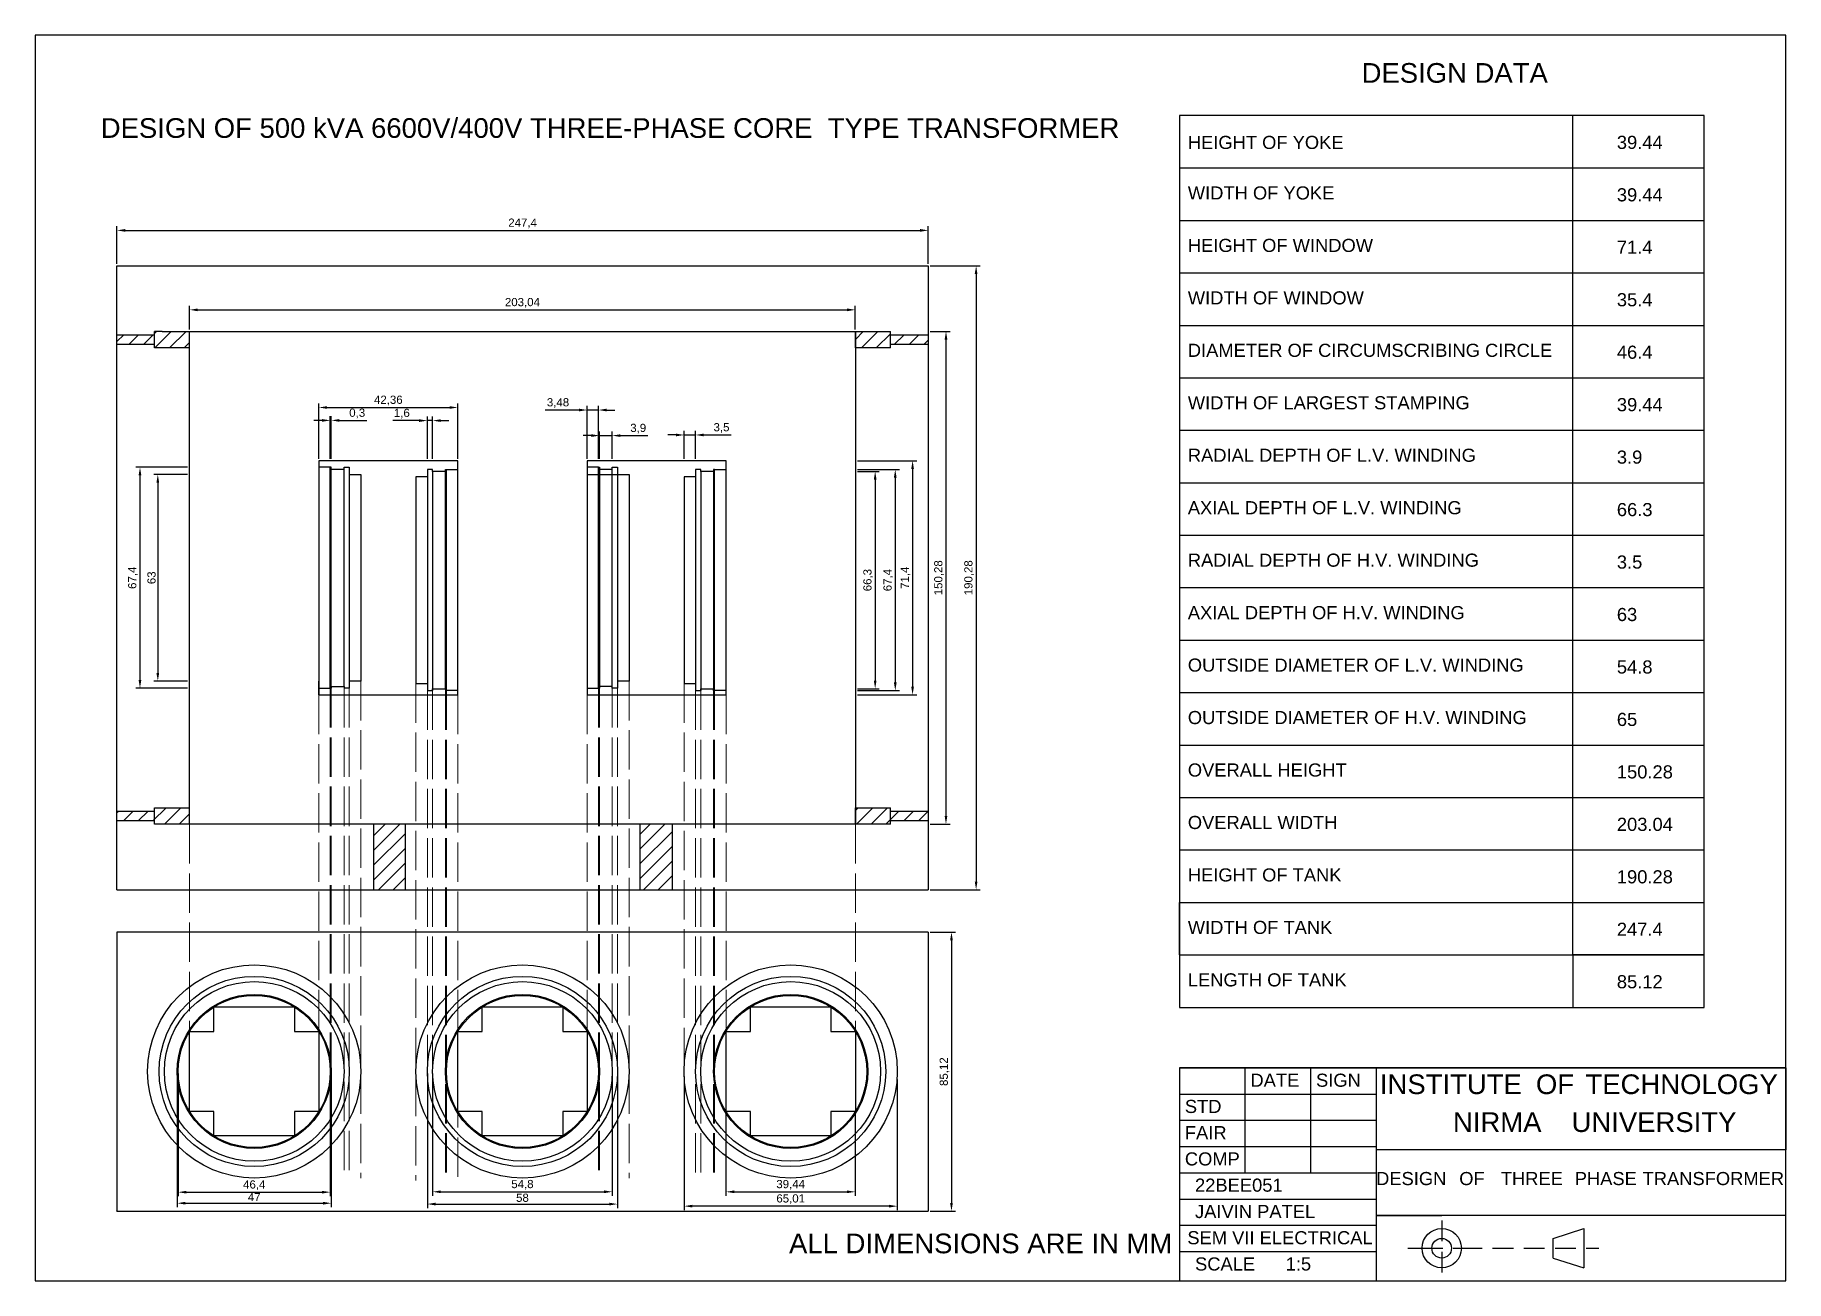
# Paper-space layout 'Layout1' of a CAD drawing. Header units: millimetres. Extents: x 33 to 567, y 3 to 383.
import ezdxf

# ---------------------------------------------------------------- set-up
doc = ezdxf.new("R2010")
doc.units = ezdxf.units.MM
doc.linetypes.add('ACAD_ISO02W100', pattern=[15, 12, -3])
doc.linetypes.add('DASHED2', pattern=[9.525, 6.35, -3.175])
doc.layers.add('Cutting line', color=7, linetype='DASHED2')
doc.layers.add('Projection', color=9, linetype='ACAD_ISO02W100', lineweight=5)
doc.styles.get("Standard").update_dxf_attribs({"font": 'arial.ttf'})
doc.dimstyles.new('ISO-25', dxfattribs={"dimtxt": 2.5, "dimasz": 2.5, "dimexe": 1.25, "dimexo": 0.625, "dimtad": 1, "dimtxsty": 'Standard', "dimcen": 2.5, "dimadec": 0, "dimazin": 0, "dimtfac": 1, "dimtmove": 0, "dimatfit": 3, "dimfxl": 1, "dimarcsym": 0})

# ---------------------------------------------------------------- blocks, each defined once
blk = doc.blocks.new('*D43')
at = {"color": 0, "lineweight": -2, "transparency": 16777216}
for p, q in [((80.12, 293.71), (80.12, 300.92)), ((82.62, 299.67), (280.66, 299.67)), ((283.16, 293.71), (283.16, 300.92))]:
    blk.add_line(p, q, dxfattribs=at)
at = {"color": 0, "transparency": 16777216}
for points in [[(82.62, 300.09), (82.62, 299.25), (80.12, 299.67)], [(280.66, 300.09), (280.66, 299.25), (283.16, 299.67)]]:
    blk.add_solid(points, dxfattribs=at)
at = {"layer": 'Defpoints', "color": 0, "transparency": 16777216}
for p in [(283.16, 299.67), (80.12, 293.09), (283.16, 293.09)]:
    blk.add_point(p, dxfattribs=at)
at = {"color": 0, "transparency": 16777216, "insert": (181.64, 301.8), "char_height": 2.5, "attachment_point": 5}
blk.add_mtext('203,04', dxfattribs=at)
blk = doc.blocks.new('*D31')
at = {"color": 0, "lineweight": -2, "transparency": 16777216}
for p, q in [((306.01, 293.09), (312.06, 293.09)), ((310.81, 290.59), (310.81, 145.31)), ((306.01, 142.81), (312.06, 142.81))]:
    blk.add_line(p, q, dxfattribs=at)
at = {"color": 0, "transparency": 16777216}
for points in [[(310.4, 290.59), (311.23, 290.59), (310.81, 293.09)], [(310.4, 145.31), (311.23, 145.31), (310.81, 142.81)]]:
    blk.add_solid(points, dxfattribs=at)
at = {"layer": 'Defpoints', "color": 0, "transparency": 16777216}
for p in [(305.39, 293.09), (305.39, 142.81), (310.81, 142.81)]:
    blk.add_point(p, dxfattribs=at)
at = {"color": 0, "transparency": 16777216, "insert": (308.69, 217.95), "char_height": 2.5, "attachment_point": 5, "rotation": 90}
blk.add_mtext('150,28', dxfattribs=at)
blk = doc.blocks.new('*D44')
at = {"color": 0, "lineweight": -2, "transparency": 16777216}
for p, q in [((306.01, 313.09), (321.25, 313.09)), ((320, 310.59), (320, 125.31)), ((306.01, 122.81), (321.25, 122.81))]:
    blk.add_line(p, q, dxfattribs=at)
at = {"color": 0, "transparency": 16777216}
for points in [[(319.58, 310.59), (320.41, 310.59), (320, 313.09)], [(319.58, 125.31), (320.41, 125.31), (320, 122.81)]]:
    blk.add_solid(points, dxfattribs=at)
at = {"layer": 'Defpoints', "color": 0, "transparency": 16777216}
for p in [(305.39, 313.09), (305.39, 122.81), (320, 122.81)]:
    blk.add_point(p, dxfattribs=at)
at = {"color": 0, "transparency": 16777216, "insert": (317.87, 217.95), "char_height": 2.5, "attachment_point": 5, "rotation": 90}
blk.add_mtext('190,28', dxfattribs=at)
blk = doc.blocks.new('*D45')
at = {"color": 0, "lineweight": -2, "transparency": 16777216}
for p, q in [((57.99, 313.71), (57.99, 325.15)), ((60.49, 323.9), (302.89, 323.9)), ((305.39, 313.71), (305.39, 325.15))]:
    blk.add_line(p, q, dxfattribs=at)
at = {"color": 0, "transparency": 16777216}
for points in [[(60.49, 324.32), (60.49, 323.48), (57.99, 323.9)], [(302.89, 324.32), (302.89, 323.48), (305.39, 323.9)]]:
    blk.add_solid(points, dxfattribs=at)
at = {"layer": 'Defpoints', "color": 0, "transparency": 16777216}
for p in [(305.39, 323.9), (57.99, 313.09), (305.39, 313.09)]:
    blk.add_point(p, dxfattribs=at)
at = {"color": 0, "transparency": 16777216, "insert": (181.69, 326.03), "char_height": 2.5, "attachment_point": 5}
blk.add_mtext('247,4', dxfattribs=at)
blk = doc.blocks.new('*D46')
at = {"color": 0, "lineweight": -2, "transparency": 16777216}
for p, q in [((306.01, 109.89), (313.73, 109.89)), ((312.48, 107.39), (312.48, 27.27)), ((306.01, 24.77), (313.73, 24.77))]:
    blk.add_line(p, q, dxfattribs=at)
at = {"color": 0, "transparency": 16777216}
for points in [[(312.07, 107.39), (312.9, 107.39), (312.48, 109.89)], [(312.07, 27.27), (312.9, 27.27), (312.48, 24.77)]]:
    blk.add_solid(points, dxfattribs=at)
at = {"layer": 'Defpoints', "color": 0, "transparency": 16777216}
for p in [(305.39, 109.89), (305.39, 24.77), (312.48, 24.77)]:
    blk.add_point(p, dxfattribs=at)
at = {"color": 0, "transparency": 16777216, "insert": (310.36, 67.33), "char_height": 2.5, "attachment_point": 5, "rotation": 90}
blk.add_mtext('85,12', dxfattribs=at)
blk = doc.blocks.new('*D32')
at = {"color": 0, "lineweight": -2, "transparency": 16777216}
for p, q in [((283.79, 253.65), (301.88, 253.65)), ((300.63, 251.15), (300.63, 184.75)), ((283.79, 182.25), (301.88, 182.25))]:
    blk.add_line(p, q, dxfattribs=at)
at = {"color": 0, "transparency": 16777216}
for points in [[(300.21, 251.15), (301.04, 251.15), (300.63, 253.65)], [(300.21, 184.75), (301.04, 184.75), (300.63, 182.25)]]:
    blk.add_solid(points, dxfattribs=at)
at = {"layer": 'Defpoints', "color": 0, "transparency": 16777216}
for p in [(283.16, 253.65), (283.16, 182.25), (300.63, 182.25)]:
    blk.add_point(p, dxfattribs=at)
at = {"color": 0, "transparency": 16777216, "insert": (298.5, 217.95), "char_height": 2.5, "attachment_point": 5, "rotation": 90}
blk.add_mtext('71,4', dxfattribs=at)
blk = doc.blocks.new('*D33')
at = {"color": 0, "lineweight": -2, "transparency": 16777216}
for p, q in [((198.86, 269.11), (188.62, 269.11)), ((201.36, 254.27), (201.36, 270.36)), ((204.84, 269.11), (201.36, 269.11)), ((204.84, 254.27), (204.84, 270.36)), ((207.34, 269.11), (209.84, 269.11))]:
    blk.add_line(p, q, dxfattribs=at)
at = {"color": 0, "transparency": 16777216}
for points in [[(198.86, 269.53), (198.86, 268.69), (201.36, 269.11)], [(207.34, 269.53), (207.34, 268.69), (204.84, 269.11)]]:
    blk.add_solid(points, dxfattribs=at)
at = {"layer": 'Defpoints', "color": 0, "transparency": 16777216}
for p in [(201.36, 269.11), (201.36, 253.65), (204.84, 253.65)]:
    blk.add_point(p, dxfattribs=at)
at = {"color": 0, "transparency": 16777216, "insert": (192.49, 271.24), "char_height": 2.5, "attachment_point": 5}
blk.add_mtext('3,48', dxfattribs=at)
blk = doc.blocks.new('*D34')
at = {"color": 0, "lineweight": -2, "transparency": 16777216}
for p, q in [((205.14, 254.27), (205.14, 262.57)), ((209.04, 254.27), (209.04, 262.57)), ((202.64, 261.32), (200.14, 261.32)), ((205.14, 261.32), (209.04, 261.32)), ((211.54, 261.32), (219.85, 261.32))]:
    blk.add_line(p, q, dxfattribs=at)
at = {"color": 0, "transparency": 16777216}
for points in [[(202.64, 261.73), (202.64, 260.9), (205.14, 261.32)], [(211.54, 261.73), (211.54, 260.9), (209.04, 261.32)]]:
    blk.add_solid(points, dxfattribs=at)
at = {"layer": 'Defpoints', "color": 0, "transparency": 16777216}
for p in [(209.04, 261.32), (205.14, 253.65), (209.04, 253.65)]:
    blk.add_point(p, dxfattribs=at)
at = {"color": 0, "transparency": 16777216, "insert": (216.95, 263.44), "char_height": 2.5, "attachment_point": 5}
blk.add_mtext('3,9', dxfattribs=at)
blk = doc.blocks.new('*D35')
at = {"color": 0, "lineweight": -2, "transparency": 16777216}
for p, q in [((230.94, 254.27), (230.94, 262.76)), ((234.44, 254.27), (234.44, 262.76)), ((228.44, 261.51), (225.94, 261.51)), ((230.94, 261.51), (234.44, 261.51)), ((236.94, 261.51), (245.26, 261.51))]:
    blk.add_line(p, q, dxfattribs=at)
at = {"color": 0, "transparency": 16777216}
for points in [[(228.44, 261.93), (228.44, 261.09), (230.94, 261.51)], [(236.94, 261.93), (236.94, 261.09), (234.44, 261.51)]]:
    blk.add_solid(points, dxfattribs=at)
at = {"layer": 'Defpoints', "color": 0, "transparency": 16777216}
for p in [(234.44, 261.51), (230.94, 253.65), (234.44, 253.65)]:
    blk.add_point(p, dxfattribs=at)
at = {"color": 0, "transparency": 16777216, "insert": (242.35, 263.64), "char_height": 2.5, "attachment_point": 5}
blk.add_mtext('3,5', dxfattribs=at)
blk = doc.blocks.new('*D47')
at = {"color": 0, "lineweight": -2, "transparency": 16777216}
for p, q in [((76.64, 66.76), (76.64, 29.32)), ((123.04, 66.76), (123.04, 29.32)), ((79.14, 30.57), (120.54, 30.57))]:
    blk.add_line(p, q, dxfattribs=at)
at = {"color": 0, "transparency": 16777216}
for points in [[(79.14, 30.98), (79.14, 30.15), (76.64, 30.57)], [(120.54, 30.98), (120.54, 30.15), (123.04, 30.57)]]:
    blk.add_solid(points, dxfattribs=at)
at = {"layer": 'Defpoints', "color": 0, "transparency": 16777216}
for p in [(76.64, 67.39), (123.04, 67.39), (123.04, 30.57)]:
    blk.add_point(p, dxfattribs=at)
at = {"color": 0, "transparency": 16777216, "insert": (99.84, 32.69), "char_height": 2.5, "attachment_point": 5}
blk.add_mtext('46,4', dxfattribs=at)
blk = doc.blocks.new('*D48')
at = {"color": 0, "lineweight": -2, "transparency": 16777216}
for p, q in [((76.34, 66.76), (76.34, 25.95)), ((123.34, 66.76), (123.34, 25.95)), ((78.84, 27.2), (120.84, 27.2))]:
    blk.add_line(p, q, dxfattribs=at)
at = {"color": 0, "transparency": 16777216}
for points in [[(78.84, 27.62), (78.84, 26.79), (76.34, 27.2)], [(120.84, 27.62), (120.84, 26.79), (123.34, 27.2)]]:
    blk.add_solid(points, dxfattribs=at)
at = {"layer": 'Defpoints', "color": 0, "transparency": 16777216}
for p in [(76.34, 67.39), (123.34, 67.39), (123.34, 27.2)]:
    blk.add_point(p, dxfattribs=at)
at = {"color": 0, "transparency": 16777216, "insert": (99.84, 29.08), "char_height": 2.5, "attachment_point": 5}
blk.add_mtext('47', dxfattribs=at)
blk = doc.blocks.new('*D49')
at = {"color": 0, "lineweight": -2, "transparency": 16777216}
for p, q in [((154.24, 66.76), (154.24, 29.44)), ((209.04, 66.76), (209.04, 29.44)), ((156.74, 30.69), (206.54, 30.69))]:
    blk.add_line(p, q, dxfattribs=at)
at = {"color": 0, "transparency": 16777216}
for points in [[(156.74, 31.11), (156.74, 30.28), (154.24, 30.69)], [(206.54, 31.11), (206.54, 30.28), (209.04, 30.69)]]:
    blk.add_solid(points, dxfattribs=at)
at = {"layer": 'Defpoints', "color": 0, "transparency": 16777216}
for p in [(154.24, 67.39), (209.04, 67.39), (209.04, 30.69)]:
    blk.add_point(p, dxfattribs=at)
at = {"color": 0, "transparency": 16777216, "insert": (181.64, 32.82), "char_height": 2.5, "attachment_point": 5}
blk.add_mtext('54,8', dxfattribs=at)
blk = doc.blocks.new('*D50')
at = {"color": 0, "lineweight": -2, "transparency": 16777216}
for p, q in [((152.64, 66.76), (152.64, 25.69)), ((210.64, 66.76), (210.64, 25.69)), ((155.14, 26.94), (208.14, 26.94))]:
    blk.add_line(p, q, dxfattribs=at)
at = {"color": 0, "transparency": 16777216}
for points in [[(155.14, 27.36), (155.14, 26.53), (152.64, 26.94)], [(208.14, 27.36), (208.14, 26.53), (210.64, 26.94)]]:
    blk.add_solid(points, dxfattribs=at)
at = {"layer": 'Defpoints', "color": 0, "transparency": 16777216}
for p in [(152.64, 67.39), (210.64, 67.39), (210.64, 26.94)]:
    blk.add_point(p, dxfattribs=at)
at = {"color": 0, "transparency": 16777216, "insert": (181.64, 28.85), "char_height": 2.5, "attachment_point": 5}
blk.add_mtext('58', dxfattribs=at)
blk = doc.blocks.new('*D36')
at = {"color": 0, "lineweight": -2, "transparency": 16777216}
for p, q in [((230.94, 65.8), (230.94, 25.06)), ((295.96, 64.93), (295.96, 25.06)), ((293.46, 26.31), (233.44, 26.31))]:
    blk.add_line(p, q, dxfattribs=at)
at = {"color": 0, "transparency": 16777216}
for points in [[(233.44, 26.73), (233.44, 25.89), (230.94, 26.31)], [(293.46, 26.73), (293.46, 25.89), (295.96, 26.31)]]:
    blk.add_solid(points, dxfattribs=at)
at = {"layer": 'Defpoints', "color": 0, "transparency": 16777216}
for p in [(230.94, 66.42), (295.96, 65.56), (230.94, 26.31)]:
    blk.add_point(p, dxfattribs=at)
at = {"color": 0, "transparency": 16777216, "insert": (263.45, 28.44), "char_height": 2.5, "attachment_point": 5}
blk.add_mtext('65,01', dxfattribs=at)
blk = doc.blocks.new('*D37')
at = {"color": 0, "lineweight": -2, "transparency": 16777216}
for p, q in [((283.79, 250.94), (296.59, 250.94)), ((295.34, 248.44), (295.34, 186.04)), ((283.79, 183.54), (296.59, 183.54))]:
    blk.add_line(p, q, dxfattribs=at)
at = {"color": 0, "transparency": 16777216}
for points in [[(294.92, 248.44), (295.76, 248.44), (295.34, 250.94)], [(294.92, 186.04), (295.76, 186.04), (295.34, 183.54)]]:
    blk.add_solid(points, dxfattribs=at)
at = {"layer": 'Defpoints', "color": 0, "transparency": 16777216}
for p in [(283.16, 250.94), (283.16, 183.54), (295.34, 183.54)]:
    blk.add_point(p, dxfattribs=at)
at = {"color": 0, "transparency": 16777216, "insert": (293.21, 217.24), "char_height": 2.5, "attachment_point": 5, "rotation": 90}
blk.add_mtext('67,4', dxfattribs=at)
blk = doc.blocks.new('*D38')
at = {"color": 0, "lineweight": -2, "transparency": 16777216}
for p, q in [((283.79, 250.39), (290.46, 250.39)), ((289.21, 247.89), (289.21, 186.59)), ((283.79, 184.09), (290.46, 184.09))]:
    blk.add_line(p, q, dxfattribs=at)
at = {"color": 0, "transparency": 16777216}
for points in [[(288.8, 247.89), (289.63, 247.89), (289.21, 250.39)], [(288.8, 186.59), (289.63, 186.59), (289.21, 184.09)]]:
    blk.add_solid(points, dxfattribs=at)
at = {"layer": 'Defpoints', "color": 0, "transparency": 16777216}
for p in [(283.16, 250.39), (283.16, 184.09), (289.21, 184.09)]:
    blk.add_point(p, dxfattribs=at)
at = {"color": 0, "transparency": 16777216, "insert": (287.08, 217.24), "char_height": 2.5, "attachment_point": 5, "rotation": 90}
blk.add_mtext('66,3', dxfattribs=at)
blk = doc.blocks.new('*D39')
at = {"color": 0, "lineweight": -2, "transparency": 16777216}
for p, q in [((79.5, 251.65), (63.75, 251.65)), ((65, 249.15), (65, 186.75)), ((79.5, 184.25), (63.75, 184.25))]:
    blk.add_line(p, q, dxfattribs=at)
at = {"color": 0, "transparency": 16777216}
for points in [[(64.58, 249.15), (65.41, 249.15), (65, 251.65)], [(64.58, 186.75), (65.41, 186.75), (65, 184.25)]]:
    blk.add_solid(points, dxfattribs=at)
at = {"layer": 'Defpoints', "color": 0, "transparency": 16777216}
for p in [(80.12, 251.65), (65, 184.25), (80.12, 184.25)]:
    blk.add_point(p, dxfattribs=at)
at = {"color": 0, "transparency": 16777216, "insert": (62.87, 217.95), "char_height": 2.5, "attachment_point": 5, "rotation": 90}
blk.add_mtext('67,4', dxfattribs=at)
blk = doc.blocks.new('*D40')
at = {"color": 0, "lineweight": -2, "transparency": 16777216}
for p, q in [((79.5, 249.45), (69.19, 249.45)), ((70.44, 246.95), (70.44, 188.95)), ((79.5, 186.45), (69.19, 186.45))]:
    blk.add_line(p, q, dxfattribs=at)
at = {"color": 0, "transparency": 16777216}
for points in [[(70.02, 246.95), (70.85, 246.95), (70.44, 249.45)], [(70.02, 188.95), (70.85, 188.95), (70.44, 186.45)]]:
    blk.add_solid(points, dxfattribs=at)
at = {"layer": 'Defpoints', "color": 0, "transparency": 16777216}
for p in [(80.12, 249.45), (70.44, 186.45), (80.12, 186.45)]:
    blk.add_point(p, dxfattribs=at)
at = {"color": 0, "transparency": 16777216, "insert": (68.53, 217.95), "char_height": 2.5, "attachment_point": 5, "rotation": 90}
blk.add_mtext('63', dxfattribs=at)
blk = doc.blocks.new('*D51')
at = {"color": 0, "lineweight": -2, "transparency": 16777216}
for p, q in [((243.72, 54.54), (243.72, 29.43)), ((283.16, 54.54), (283.16, 29.43)), ((246.22, 30.68), (280.66, 30.68))]:
    blk.add_line(p, q, dxfattribs=at)
at = {"color": 0, "transparency": 16777216}
for points in [[(246.22, 31.1), (246.22, 30.27), (243.72, 30.68)], [(280.66, 31.1), (280.66, 30.27), (283.16, 30.68)]]:
    blk.add_solid(points, dxfattribs=at)
at = {"layer": 'Defpoints', "color": 0, "transparency": 16777216}
for p in [(243.72, 55.16), (283.16, 55.16), (283.16, 30.68)]:
    blk.add_point(p, dxfattribs=at)
at = {"color": 0, "transparency": 16777216, "insert": (263.44, 32.81), "char_height": 2.5, "attachment_point": 5}
blk.add_mtext('39,44', dxfattribs=at)
blk = doc.blocks.new('*D52')
at = {"color": 0, "lineweight": -2, "transparency": 16777216}
for p, q in [((119.56, 254.27), (119.56, 271.14)), ((122.06, 269.89), (159.42, 269.89)), ((161.92, 254.27), (161.92, 271.14))]:
    blk.add_line(p, q, dxfattribs=at)
at = {"color": 0, "transparency": 16777216}
for points in [[(122.06, 270.3), (122.06, 269.47), (119.56, 269.89)], [(159.42, 270.3), (159.42, 269.47), (161.92, 269.89)]]:
    blk.add_solid(points, dxfattribs=at)
at = {"layer": 'Defpoints', "color": 0, "transparency": 16777216}
for p in [(161.92, 269.89), (119.56, 253.65), (161.92, 253.65)]:
    blk.add_point(p, dxfattribs=at)
at = {"color": 0, "transparency": 16777216, "insert": (140.74, 272.01), "char_height": 2.5, "attachment_point": 5}
blk.add_mtext('42,36', dxfattribs=at)
blk = doc.blocks.new('*D41')
at = {"color": 0, "lineweight": -2, "transparency": 16777216}
for p, q in [((123.04, 254.27), (123.04, 267.2)), ((123.34, 254.27), (123.34, 267.2)), ((120.54, 265.95), (118.04, 265.95)), ((123.04, 265.95), (123.34, 265.95)), ((125.84, 265.95), (134.15, 265.95))]:
    blk.add_line(p, q, dxfattribs=at)
at = {"color": 0, "transparency": 16777216}
for points in [[(120.54, 266.36), (120.54, 265.53), (123.04, 265.95)], [(125.84, 266.36), (125.84, 265.53), (123.34, 265.95)]]:
    blk.add_solid(points, dxfattribs=at)
at = {"layer": 'Defpoints', "color": 0, "transparency": 16777216}
for p in [(123.34, 265.95), (123.04, 253.65), (123.34, 253.65)]:
    blk.add_point(p, dxfattribs=at)
at = {"color": 0, "transparency": 16777216, "insert": (131.25, 268.07), "char_height": 2.5, "attachment_point": 5}
blk.add_mtext('0,3', dxfattribs=at)
blk = doc.blocks.new('*D42')
at = {"color": 0, "lineweight": -2, "transparency": 16777216}
for p, q in [((152.64, 254.27), (152.64, 267.14)), ((154.24, 254.27), (154.24, 267.14)), ((150.14, 265.89), (142.08, 265.89)), ((154.24, 265.89), (152.64, 265.89)), ((156.74, 265.89), (159.24, 265.89))]:
    blk.add_line(p, q, dxfattribs=at)
at = {"color": 0, "transparency": 16777216}
for points in [[(150.14, 266.3), (150.14, 265.47), (152.64, 265.89)], [(156.74, 266.3), (156.74, 265.47), (154.24, 265.89)]]:
    blk.add_solid(points, dxfattribs=at)
at = {"layer": 'Defpoints', "color": 0, "transparency": 16777216}
for p in [(152.64, 265.89), (152.64, 253.65), (154.24, 253.65)]:
    blk.add_point(p, dxfattribs=at)
at = {"color": 0, "transparency": 16777216, "insert": (144.86, 268.01), "char_height": 2.5, "attachment_point": 5}
blk.add_mtext('1,6', dxfattribs=at)

psp = doc.layouts.get("Layout1")

# ---------------------------------------------------------------- hatches: boundary and pattern name
h = psp.add_hatch()
h.set_pattern_fill('ANSI31', color=256)
h.set_pattern_definition([(45, (-5991.179, -2782.2126), (-2.245064, 2.245064), [])])
h.paths.add_polyline_path([(145.847, 142.806), (136.234, 142.806), (136.234, 122.806), (145.847, 122.806)])
h.paths.add_polyline_path([(227.272, 142.806), (217.454, 142.806), (217.454, 122.806), (227.272, 122.806)])
h.paths.add_polyline_path([(293.865, 147.806), (283.165, 147.806), (283.165, 142.806), (293.865, 142.806)])
h.paths.add_polyline_path([(80.125, 147.806), (69.425, 147.806), (69.425, 142.806), (80.125, 142.806)])
h.paths.add_polyline_path([(80.125, 293.086), (71.725, 293.086), (69.425, 293.086), (69.425, 288.086), (80.125, 288.086)])
h.paths.add_polyline_path([(69.425, 292.086), (57.988, 292.086), (57.988, 289.086), (69.425, 289.086)])
h.paths.add_polyline_path([(293.865, 293.086), (283.165, 293.086), (283.165, 288.086), (293.865, 288.086)])
h.paths.add_polyline_path([(305.388, 292.086), (293.865, 292.086), (293.865, 289.086), (305.388, 289.086)])
h.paths.add_polyline_path([(69.425, 146.806), (57.988, 146.806), (57.988, 143.806), (69.425, 143.806)])
h.paths.add_polyline_path([(305.388, 146.806), (293.865, 146.806), (293.865, 143.806), (305.388, 143.806)])

# ---------------------------------------------------------------- linework, layer by layer
for p, q in [((32.988, 383.486), (32.988, 3.486)), ((566.988, 383.486), (32.988, 383.486)), ((566.988, 3.486), (566.988, 383.486)), ((541.988, 358.941), (381.988, 358.941)), ((381.988, 358.941), (381.988, 102.941)), ((501.988, 102.941), (501.988, 358.941)), ((541.988, 102.941), (541.988, 358.941)), ((381.988, 342.941), (541.988, 342.941)), ((381.988, 326.941), (541.988, 326.941)), ((57.988, 122.806), (57.988, 313.086)), ((57.988, 313.086), (305.388, 313.086)), ((305.388, 313.086), (305.388, 122.806)), ((381.988, 310.941), (541.988, 310.941)), ((381.988, 294.941), (541.988, 294.941)), ((57.988, 292.086), (69.425, 292.086)), ((69.425, 289.086), (57.988, 289.086)), ((69.425, 288.086), (69.425, 293.086)), ((71.725, 293.086), (69.425, 293.086)), ((71.725, 293.086), (80.125, 293.086)), ((80.125, 142.806), (80.125, 293.086)), ((80.125, 293.086), (283.165, 293.086)), ((283.165, 288.086), (283.165, 293.086)), ((283.165, 293.086), (293.865, 293.086)), ((283.165, 293.086), (283.165, 142.806)), ((293.865, 288.086), (293.865, 293.086)), ((293.865, 292.086), (305.302, 292.086)), ((305.302, 289.086), (293.865, 289.086)), ((80.125, 288.086), (69.425, 288.086)), ((293.865, 288.086), (283.165, 288.086)), ((381.988, 278.941), (541.988, 278.941)), ((381.988, 262.941), (541.988, 262.941)), ((123.345, 251.646), (123.045, 251.646)), ((123.345, 251.096), (123.345, 251.646)), ((123.345, 184.796), (123.345, 251.096)), ((127.245, 184.796), (127.245, 251.096)), ((204.845, 251.646), (205.145, 251.646)), ((205.145, 251.646), (205.145, 251.096)), ((205.145, 251.096), (205.145, 184.796)), ((209.045, 184.796), (209.045, 251.096)), ((158.145, 250.387), (158.145, 250.937)), ((158.145, 250.937), (158.445, 250.937)), ((158.145, 184.087), (158.145, 250.387)), ((240.245, 250.937), (239.945, 250.937)), ((239.945, 250.937), (239.945, 250.387)), ((239.945, 250.387), (239.945, 184.087)), ((381.988, 246.941), (541.988, 246.941)), ((381.988, 230.941), (541.988, 230.941)), ((381.988, 214.941), (541.988, 214.941)), ((381.988, 198.941), (541.988, 198.941)), ((119.565, 182.246), (119.565, 186.446)), ((123.345, 184.246), (123.045, 184.246)), ((123.345, 184.796), (127.245, 184.796)), ((123.345, 184.796), (123.345, 184.246)), ((127.245, 184.796), (127.245, 184.246)), ((158.145, 184.087), (158.145, 183.537)), ((158.145, 183.537), (158.445, 183.537)), ((205.145, 184.246), (204.845, 184.246)), ((209.045, 184.796), (205.145, 184.796)), ((205.145, 184.796), (205.145, 184.246)), ((209.045, 184.246), (209.045, 184.796)), ((239.945, 183.537), (239.945, 184.087)), ((240.245, 183.537), (239.945, 183.537)), ((381.988, 182.941), (541.988, 182.941)), ((381.988, 166.941), (541.988, 166.941)), ((381.988, 150.941), (541.988, 150.941)), ((381.988, 150.941), (541.988, 150.941)), ((57.988, 143.306), (57.988, 146.806)), ((57.988, 146.806), (69.425, 146.806)), ((69.425, 142.806), (69.425, 147.806)), ((69.425, 147.806), (80.125, 147.806)), ((283.165, 142.806), (283.165, 147.806)), ((283.165, 147.806), (293.865, 147.806)), ((293.865, 142.806), (293.865, 147.806)), ((293.865, 146.806), (305.302, 146.806)), ((69.425, 143.806), (57.988, 143.806)), ((80.125, 142.806), (69.425, 142.806)), ((283.165, 142.806), (80.125, 142.806)), ((136.234, 142.806), (136.234, 122.806)), ((145.847, 142.806), (145.847, 122.806)), ((217.454, 142.806), (217.454, 122.806)), ((227.272, 142.806), (227.272, 122.806)), ((293.865, 142.806), (283.165, 142.806)), ((305.302, 143.806), (293.865, 143.806)), ((381.988, 134.941), (541.988, 134.941)), ((381.988, 134.941), (541.988, 134.941)), ((57.988, 122.806), (305.388, 122.806)), ((381.988, 102.941), (381.988, 118.941)), ((381.988, 118.941), (541.988, 118.941)), ((305.388, 109.886), (57.988, 109.886)), ((57.988, 109.886), (57.988, 24.886)), ((305.388, 109.886), (305.388, 24.77)), ((381.988, 102.941), (541.988, 102.941)), ((381.988, 102.941), (381.988, 86.941)), ((541.988, 102.941), (501.988, 102.941)), ((501.988, 102.941), (501.988, 86.941)), ((541.988, 86.941), (541.988, 102.941)), ((381.988, 86.941), (541.988, 86.941)), ((566.988, 68.486), (381.988, 68.486)), ((381.988, 68.486), (381.988, 3.486)), ((381.988, 68.486), (381.988, 68.486)), ((381.988, 68.486), (401.988, 68.486)), ((381.988, 68.486), (401.988, 68.486)), ((381.988, 68.486), (381.988, 60.486)), ((381.988, 68.486), (381.988, 60.486)), ((381.988, 68.486), (566.988, 68.486)), ((401.988, 68.486), (401.988, 36.486)), ((401.988, 68.486), (421.988, 68.486)), ((421.988, 68.486), (421.988, 36.486)), ((421.988, 68.486), (441.988, 68.486)), ((441.988, 68.486), (441.988, 3.486)), ((441.988, 68.486), (471.988, 68.486)), ((441.988, 68.486), (471.988, 68.486)), ((566.988, 68.486), (561.988, 68.486)), ((566.988, 3.486), (566.988, 68.486)), ((566.988, 68.486), (566.988, 43.486)), ((381.988, 60.486), (441.988, 60.486)), ((381.988, 52.486), (441.988, 52.486)), ((381.988, 52.486), (441.988, 52.486)), ((381.988, 44.486), (441.988, 44.486)), ((566.988, 43.486), (441.988, 43.486)), ((381.988, 36.486), (441.988, 36.486)), ((381.988, 28.486), (441.988, 28.486)), ((57.988, 24.77), (57.988, 24.886)), ((57.988, 24.77), (305.388, 24.77)), ((566.988, 23.486), (441.988, 23.486)), ((441.988, 23.486), (461.988, 23.486)), ((381.988, 20.486), (441.988, 20.486)), ((495.999, 16.486), (505.378, 19.486)), ((495.999, 10.486), (495.999, 16.486)), ((505.378, 19.486), (505.378, 7.486)), ((381.988, 12.486), (441.988, 12.486)), ((495.999, 10.486), (505.378, 7.486)), ((32.988, 3.486), (566.988, 3.486)), ((381.988, 3.486), (566.988, 3.486))]:
    psp.add_line(p, q)
for points in [[(119.565, 253.646), (119.565, 182.246), (126.525, 182.246), (161.925, 182.246), (161.925, 253.646)], [(201.365, 253.646), (201.365, 182.246), (208.325, 182.246), (243.725, 182.246), (243.725, 253.646)], [(112.141, 55.164), (112.141, 47.712), (87.549, 47.712), (87.549, 55.164), (80.125, 55.164), (80.125, 67.386), (80.125, 79.607), (87.549, 79.607), (87.549, 87.059), (112.141, 87.059), (112.141, 79.607), (119.565, 79.607), (119.565, 55.164)], [(112.141, 55.164), (112.141, 47.712), (87.549, 47.712), (87.549, 55.164), (80.125, 55.164), (80.125, 67.386), (80.125, 79.607), (87.549, 79.607), (87.549, 87.059), (112.141, 87.059), (112.141, 79.607), (119.565, 79.607), (119.565, 55.164)], [(193.941, 55.164), (193.941, 47.712), (169.349, 47.712), (169.349, 55.164), (161.925, 55.164), (161.925, 67.386), (161.925, 79.607), (169.349, 79.607), (169.349, 87.059), (193.941, 87.059), (193.941, 79.607), (201.365, 79.607), (201.365, 55.164)], [(193.941, 55.164), (193.941, 47.712), (169.349, 47.712), (169.349, 55.164), (161.925, 55.164), (161.925, 67.386), (161.925, 79.607), (169.349, 79.607), (169.349, 87.059), (193.941, 87.059), (193.941, 79.607), (201.365, 79.607), (201.365, 55.164)], [(275.741, 55.164), (275.741, 47.712), (251.149, 47.712), (251.149, 55.164), (243.725, 55.164), (243.725, 67.386), (243.725, 79.607), (251.149, 79.607), (251.149, 87.059), (275.741, 87.059), (275.741, 79.607), (283.165, 79.607), (283.165, 55.164)], [(275.741, 55.164), (275.741, 47.712), (251.149, 47.712), (251.149, 55.164), (243.725, 55.164), (243.725, 67.386), (243.725, 79.607), (251.149, 79.607), (251.149, 87.059), (275.741, 87.059), (275.741, 79.607), (283.165, 79.607), (283.165, 55.164)]]:
    psp.add_lwpolyline(points, close=True)
for points in [[(119.565, 184.246), (123.045, 184.246), (123.045, 251.646), (119.565, 251.646)], [(123.345, 251.096), (127.245, 251.096), (127.245, 251.646), (128.845, 251.646), (128.845, 184.246), (127.245, 184.246)], [(201.365, 184.246), (204.845, 184.246), (204.845, 251.646), (201.365, 251.646)], [(205.145, 251.096), (209.045, 251.096), (209.045, 251.646), (210.645, 251.646), (210.645, 184.246), (209.045, 184.246)], [(128.845, 249.446), (132.345, 249.446), (132.345, 186.446), (128.845, 186.446)], [(152.645, 248.737), (149.145, 248.737), (149.145, 185.737), (152.645, 185.737)], [(158.145, 250.387), (154.245, 250.387), (154.245, 250.937), (152.645, 250.937), (152.645, 183.537), (154.245, 183.537)], [(154.245, 250.387), (154.245, 184.087), (154.245, 183.537), (154.245, 184.087), (158.145, 184.087)], [(161.925, 183.537), (158.445, 183.537), (158.445, 250.937), (161.925, 250.937)], [(201.365, 249.446), (214.145, 249.446), (214.145, 186.446), (210.645, 186.446)], [(234.445, 248.737), (230.945, 248.737), (230.945, 185.737), (234.445, 185.737)], [(239.945, 250.387), (236.045, 250.387), (236.045, 250.937), (234.445, 250.937), (234.445, 183.537), (236.045, 183.537)], [(236.045, 250.387), (236.045, 184.087), (236.045, 183.537), (236.045, 184.087), (239.945, 184.087)], [(243.725, 183.537), (240.245, 183.537), (240.245, 250.937), (243.725, 250.937)]]:
    psp.add_lwpolyline(points)
for centre, radius in [((99.845, 67.386), 32.512), ((99.845, 67.386), 32.512), ((99.845, 67.386), 29), ((99.845, 67.386), 29), ((181.645, 67.386), 32.512), ((181.645, 67.386), 32.512), ((181.645, 67.386), 29), ((181.645, 67.386), 29), ((263.445, 67.386), 32.512), ((263.445, 67.386), 32.512), ((263.445, 67.386), 29), ((263.445, 67.386), 29), ((99.845, 67.386), 27.4), ((99.845, 67.386), 27.4), ((99.845, 67.386), 23.5), ((99.845, 67.386), 23.5), ((181.645, 67.386), 27.4), ((181.645, 67.386), 27.4), ((181.645, 67.386), 23.5), ((181.645, 67.386), 23.5), ((263.445, 67.386), 27.4), ((263.445, 67.386), 27.4), ((263.445, 67.386), 23.5), ((263.445, 67.386), 23.5), ((99.845, 67.386), 23.2), ((99.845, 67.386), 23.2), ((181.645, 67.386), 23.2), ((181.645, 67.386), 23.2), ((263.445, 67.386), 23.2), ((263.445, 67.386), 23.2), ((461.988, 13.486), 6), ((461.988, 13.486), 3)]:
    psp.add_circle(centre, radius)
at = {"layer": 'Cutting line'}
for p, q in [((461.988, 21.931), (461.988, 4.431)), ((451.679, 13.486), (455.988, 13.486)), ((455.988, 13.486), (467.988, 13.486)), ((467.988, 13.486), (509.875, 13.486))]:
    psp.add_line(p, q, dxfattribs=at)
at = {"layer": 'Projection'}
for p, q in [((119.565, 182.246), (119.565, 79.607)), ((119.565, 182.246), (119.565, 79.607)), ((123.045, 184.246), (123.045, 34.874)), ((123.345, 184.246), (123.345, 34.874)), ((127.245, 184.246), (127.245, 34.874)), ((128.845, 184.246), (128.845, 34.874)), ((132.345, 186.446), (132.345, 34.874)), ((149.145, 185.737), (149.145, 34.165)), ((152.645, 183.537), (152.645, 34.165)), ((154.245, 183.537), (154.245, 34.165)), ((158.145, 183.537), (158.145, 34.165)), ((158.445, 183.537), (158.445, 34.165)), ((161.925, 182.246), (161.925, 34.165)), ((201.365, 182.246), (201.365, 79.607)), ((201.365, 182.246), (201.365, 79.607)), ((204.845, 184.246), (204.845, 34.874)), ((205.145, 184.246), (205.145, 34.874)), ((209.045, 184.246), (209.045, 34.874)), ((210.645, 184.246), (210.645, 34.874)), ((214.145, 186.446), (214.145, 34.874)), ((230.945, 185.737), (230.945, 34.165)), ((234.445, 183.537), (234.445, 34.165)), ((236.045, 183.537), (236.045, 34.165)), ((239.945, 183.537), (239.945, 34.165)), ((240.245, 183.537), (240.245, 34.165)), ((243.725, 182.246), (243.725, 34.165)), ((80.125, 142.806), (80.125, 79.607)), ((283.165, 142.806), (283.165, 79.607)), ((123.045, 67.386), (123.045, 67.386))]:
    psp.add_line(p, q, dxfattribs=at)

# ---------------------------------------------------------------- texts
for s, height, p in [('DESIGN DATA', 6, (437.558, 368.928)), ('DESIGN OF 500 kVA 6600V/400V THREE-PHASE CORE  TYPE TRANSFORMER', 6, (53.033, 352.119)), ('HEIGHT OF YOKE', 4, (384.564, 348.729)), ('39.44', 4, (515.407, 348.752)), ('WIDTH OF YOKE', 4, (384.564, 333.324)), ('39.44', 4, (515.407, 332.752)), ('HEIGHT OF WINDOW', 4, (384.564, 317.324)), ('71.4', 4, (515.407, 316.752)), ('WIDTH OF WINDOW', 4, (384.564, 301.324)), ('35.4', 4, (515.407, 300.752)), ('DIAMETER OF CIRCUMSCRIBING CIRCLE', 4, (384.564, 285.324)), ('46.4', 4, (515.407, 284.752)), ('WIDTH OF LARGEST STAMPING', 4, (384.564, 269.324)), ('39.44', 4, (515.407, 268.752)), ('RADIAL DEPTH OF L.V. WINDING', 4, (384.564, 253.324)), ('3.9', 4, (515.407, 252.752)), ('AXIAL DEPTH OF L.V. WINDING', 4, (384.564, 237.324)), ('66.3', 4, (515.407, 236.752)), ('RADIAL DEPTH OF H.V. WINDING', 4, (384.564, 221.324)), ('3.5', 4, (515.407, 220.752)), ('AXIAL DEPTH OF H.V. WINDING', 4, (384.564, 205.324)), ('63', 4, (515.407, 204.752)), ('OUTSIDE DIAMETER OF L.V. WINDING', 4, (384.564, 189.324)), ('54.8', 4, (515.407, 188.752)), ('OUTSIDE DIAMETER OF H.V. WINDING', 4, (384.564, 173.324)), ('65', 4, (515.407, 172.752)), ('OVERALL HEIGHT', 4, (384.564, 157.324)), ('150.28', 4, (515.407, 156.752)), ('OVERALL WIDTH', 4, (384.564, 141.324)), ('203.04', 4, (515.407, 140.752)), ('HEIGHT OF TANK', 4, (384.564, 125.324)), ('190.28', 4, (515.407, 124.752)), ('WIDTH OF TANK', 4, (384.564, 109.324)), ('247.4', 4, (515.407, 108.752)), ('LENGTH OF TANK', 4, (384.564, 93.324)), ('85.12', 4, (515.407, 92.752)), ('DATE', 4, (403.661, 62.716)), ('SIGN', 4, (423.661, 62.716)), ('INSTITUTE', 6, (443.14, 60.486)), ('INSTITUTE', 6, (443.14, 60.486)), ('OF', 6, (490.728, 60.486)), ('TECHNOLOGY', 6, (505.836, 60.486)), ('STD', 4, (383.661, 54.716)), ('NIRMA', 6, (465.423, 48.925)), ('UNIVERSITY', 6, (501.584, 48.925)), ('FAIR', 4, (383.661, 46.716)), ('COMP', 4, (383.661, 38.716)), ('22BEE051', 4, (386.764, 30.716)), ('DESIGN', 4, (441.988, 32.726)), ('OF', 4, (467.339, 32.726)), ('THREE', 4, (480.015, 32.726)), ('PHASE', 4, (502.563, 32.726)), ('TRANSFORMER', 4, (523.259, 32.726)), ('JAIVIN PATEL', 4, (386.764, 22.678)), ('ALL DIMENSIONS ARE IN MM', 6, (262.946, 11.933)), ('SEM VII ELECTRICAL', 4, (384.422, 14.678)), ('SCALE      1:5', 4, (386.764, 6.678))]:
    psp.add_text(s, height=height).set_placement(p)

# ---------------------------------------------------------------- dimensions: what is measured, and where the dimension line sits
for base, p1, p2, picture, middle in [((305.388, 323.899), (57.988, 313.086), (305.388, 313.086), '*D45', (181.688, 326.027)), ((161.925, 269.885), (119.565, 253.646), (161.925, 253.646), '*D52', (140.745, 272.012)), ((201.365, 269.109), (204.845, 253.646), (201.365, 253.646), '*D33', (192.491, 271.237)), ((123.345, 265.947), (123.045, 253.646), (123.345, 253.646), '*D41', (131.246, 268.074)), ((209.045, 261.316), (205.145, 253.646), (209.045, 253.646), '*D34', (216.947, 263.443)), ((234.445, 261.511), (230.945, 253.646), (234.445, 253.646), '*D35', (242.354, 263.638)), ((123.345, 27.202), (76.345, 67.386), (123.345, 67.386), '*D48', (99.845, 29.077)), ((123.045, 30.566), (76.645, 67.386), (123.045, 67.386), '*D47', (99.845, 32.693)), ((210.645, 26.945), (152.645, 67.386), (210.645, 67.386), '*D50', (181.645, 28.846)), ((209.045, 30.695), (154.245, 67.386), (209.045, 67.386), '*D49', (181.645, 32.822)), ((230.945, 26.31), (295.957, 65.556), (230.945, 66.425), '*D36', (263.451, 28.438)), ((283.165, 30.684), (243.725, 55.164), (283.165, 55.164), '*D51', (263.445, 32.811))]:
    dim = psp.add_linear_dim(base=base, p1=p1, p2=p2, dimstyle='ISO-25')
    dim.commit()
    dim.dimension.update_dxf_attribs({"geometry": picture, "text_midpoint": middle})
for base, p1, p2, picture, middle in [((319.998, 122.806), (305.388, 313.086), (305.388, 122.806), '*D44', (317.871, 217.946)), ((310.814, 142.806), (305.388, 293.086), (305.388, 142.806), '*D31', (308.686, 217.946)), ((64.998, 184.246), (80.125, 251.646), (80.125, 184.246), '*D39', (62.871, 217.946)), ((300.627, 182.246), (283.165, 253.646), (283.165, 182.246), '*D32', (298.499, 217.946)), ((70.437, 186.446), (80.125, 249.446), (80.125, 186.446), '*D40', (68.534, 217.946)), ((295.339, 183.537), (283.165, 250.937), (283.165, 183.537), '*D37', (293.212, 217.237)), ((289.212, 184.087), (283.165, 250.387), (283.165, 184.087), '*D38', (287.085, 217.237)), ((312.484, 24.77), (305.388, 109.886), (305.388, 24.77), '*D46', (310.357, 67.328))]:
    dim = psp.add_linear_dim(base=base, p1=p1, p2=p2, angle=90, dimstyle='ISO-25')
    dim.commit()
    dim.dimension.update_dxf_attribs({"geometry": picture, "text_midpoint": middle})
dim = psp.add_aligned_dim(p1=(80.125, 293.086), p2=(283.165, 293.086), distance=6.584, dimstyle='ISO-25')
dim.commit()
dim.dimension.update_dxf_attribs({"geometry": '*D43', "text_midpoint": (181.645, 301.797)})
dim = psp.add_linear_dim(base=(152.645, 265.886), p1=(154.245, 253.646), p2=(152.645, 253.646), dimstyle='ISO-25')
dim.commit()
dim.dimension.update_dxf_attribs({"geometry": '*D42', "text_midpoint": (144.863, 265.886), "dimtype": 160})

doc.saveas('drawing.dxf')
